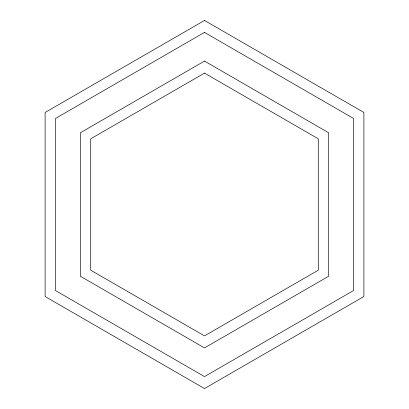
<?xml version="1.0" encoding="UTF-8"?>
<svg xmlns="http://www.w3.org/2000/svg" width="409" height="409" viewBox="0 0 409 409"><rect width="100%" height="100%" fill="white"/><g stroke="black" fill="none" stroke-linecap="round" stroke-linejoin="round"><path stroke-width="0.61" d="M204.5 20.45L45.108 112.475L45.108 296.525L204.5 388.55L363.892 296.525L363.892 112.475L204.5 20.45M204.5 32.403L55.46 118.452L55.46 290.548L204.5 376.597L353.54 290.548L353.54 118.452L204.5 32.403M204.5 61.084L80.297 132.792L80.297 276.208L204.5 347.916L328.703 276.208L328.703 132.792L204.5 61.084M204.5 73.114L90.716 138.809L90.716 270.191L204.5 335.886L318.284 270.191L318.284 138.809L204.5 73.114"/></g></svg>
